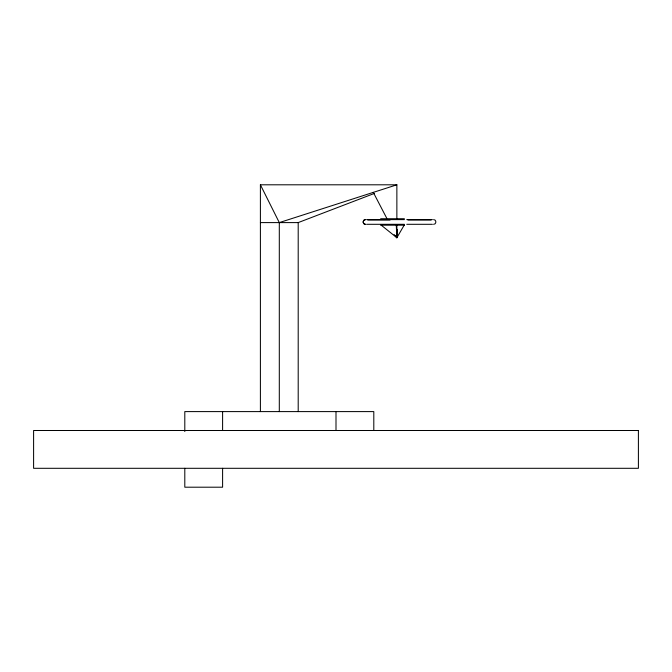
<?xml version="1.0" encoding="UTF-8"?>
<svg xmlns="http://www.w3.org/2000/svg" width="672" height="672" viewBox="0 0 672 672"><rect width="100%" height="100%" fill="white"/><g stroke="black" fill="none" stroke-linecap="round" stroke-linejoin="round"><path stroke-width="1.01" d="M381.234 225.187L396.866 237.72L397.505 229.362M363.107 221.962L363.796 220.298L365.45 219.618C362.46 219.509 362.435 224.431 365.45 224.305L364.291 223.986L363.199 222.566M394.136 234.587L396.866 237.72L404.166 225.187M260.4 222.6L298.2 222.6L374.396 193.41M394.909 185.548L396.866 184.8L396.866 219.038M279.3 411.6L279.3 222.6L396.866 184.8L260.4 184.8L260.4 411.6M433.591 224.305C436.615 224.423 436.615 219.5 433.591 219.618M380.646 218.728L404.384 218.728M366.576 219.618L404.384 219.618M406.753 219.618L432.407 219.618M367.76 219.996L390.096 219.996M407.971 219.996L431.189 219.996M366.576 224.305L404.384 224.305M406.753 224.305L432.407 224.305M380.646 225.187L404.384 225.187M373.304 192.377L386.77 218.291M395.9 235.872L396.866 237.72L396.866 225.271M260.4 184.8L279.3 222.6M396.278 225.187L396.866 237.72M373.8 430.5L373.8 411.6L184.8 411.6L184.8 431.55M336 411.6L336 430.5M298.2 222.6L298.2 411.6M222.6 411.6L222.6 430.5M222.6 468.3L222.6 487.2L184.8 487.2L184.8 468.3M638.4 430.5L33.6 430.5L33.6 468.3L638.4 468.3L638.4 430.5"/></g></svg>
